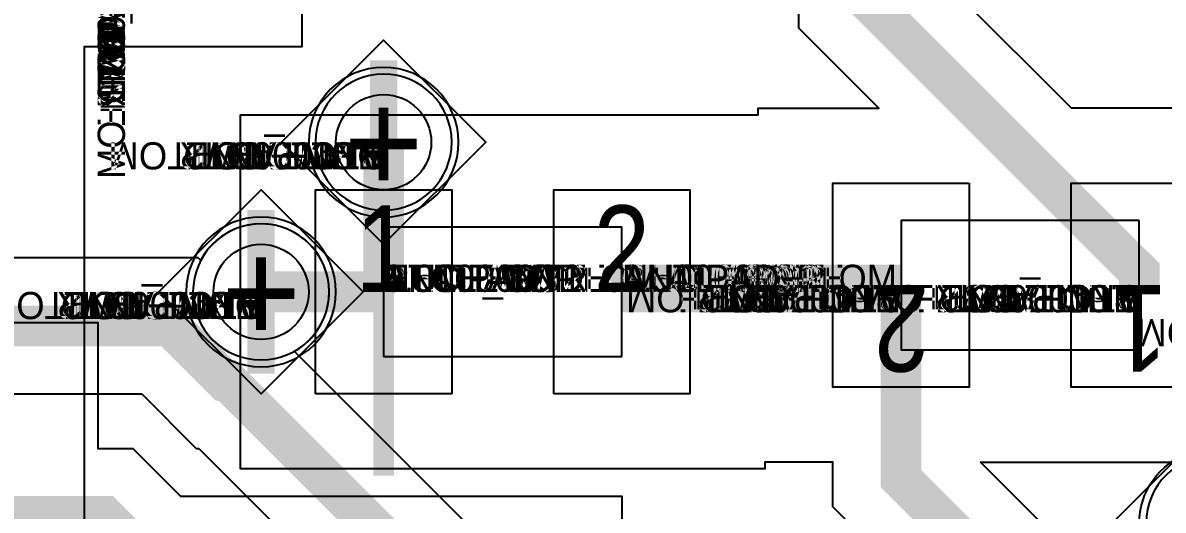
# Model space of a CAD drawing. Extents: x 0 to 323, y 0 to 320.
# Drawn here: x 139.61 to 147.99, y 178.45 to 182.03 of the extents above; entities that cross this region are included whole.
import ezdxf
from ezdxf.enums import TextEntityAlignment as Align

# ---------------------------------------------------------------- set-up
doc = ezdxf.new("R2010")
doc.units = 0
doc.header["$MEASUREMENT"] = 0
doc.layers.get('0').update_dxf_attribs({"linetype": 'CONTINUOUS'})
for name, color, linetype in [('CDN_FIGURES', 7, 'CONTINUOUS'), ('ETCH_BOTTOM', 7, 'CONTINUOUS'), ('ETCH_GND', 3, 'CONTINUOUS'), ('ETCH_INT1', 4, 'CONTINUOUS'), ('ETCH_INT2', 5, 'CONTINUOUS'), ('ETCH_PWR', 6, 'CONTINUOUS'), ('ETCH_TOP', 2, 'CONTINUOUS'), ('MANUFACTURING_NCLEGEND-1-6', 8, 'CONTINUOUS'), ('PACKAGE_GEOMETRY_ASSEMBLY_TOP', 11, 'CONTINUOUS'), ('PACKAGE_GEOMETRY_PIN_NUMBER', 9, 'CONTINUOUS')]:
    doc.layers.add(name, color=color, linetype=linetype)

# ---------------------------------------------------------------- blocks, each defined once
blk = doc.blocks.new('FIGURE_DIAMOND')
at = {"layer": 'CDN_FIGURES'}
blk.add_lwpolyline([(-0.5, 0), (0, 0.5), (0.5, 0), (0, -0.5)], close=True, dxfattribs=at)
blk = doc.blocks.new('PAD_INFO')
for tag in ['SHAPE_TYPE', 'PAD_HEIGHT', 'PAD_LAYER', 'PAD_TYPE', 'PAD_WIDTH']:
    blk.add_attdef(tag, (0, 0), '', height=0.2)
at = {"flags": 2}
blk.add_attdef('CDN_TYPE', (0, 0), '', height=0.2, dxfattribs=at)
blk = doc.blocks.new('DRILL_INFO')
at = {"flags": 2}
blk.add_attdef('CDN_TYPE', (0, 0), '', height=0.2, dxfattribs=at)
for tag in ['FSHAPE', 'FCHAR', 'DRILL_HEIGHT', 'DIAMETER', 'PLATED', 'DRILL_WIDTH']:
    blk.add_attdef(tag, (0, 0), '', height=0.2)
blk = doc.blocks.new('VIA0700X0300')
at = {"layer": 'ETCH_BOTTOM'}
blk.add_circle((0, 0), 0.35, dxfattribs=at)
at = {"layer": 'ETCH_GND'}
blk.add_circle((0, 0), 0.35, dxfattribs=at)
at = {"layer": 'ETCH_INT1'}
blk.add_circle((0, 0), 0.35, dxfattribs=at)
at = {"layer": 'ETCH_INT2'}
blk.add_circle((0, 0), 0.35, dxfattribs=at)
at = {"layer": 'ETCH_PWR'}
blk.add_circle((0, 0), 0.35, dxfattribs=at)
at = {"layer": 'ETCH_TOP'}
blk.add_circle((0, 0), 0.35, dxfattribs=at)
ref = blk.add_blockref('PAD_INFO', (0, 0))
ref.add_attrib('PAD_LAYER', 'ETCH_TOP', (0, 0), dxfattribs={"height": 0.2})
ref.add_attrib('SHAPE_TYPE', 'NULL', (0, 0), dxfattribs={"height": 0.2})
ref.add_attrib('PAD_TYPE', 'ANTIPAD', (0, 0), dxfattribs={"height": 0.2})
ref.add_attrib('PAD_WIDTH', '0.000000', (0, 0), dxfattribs={"height": 0.2})
ref.add_attrib('PAD_HEIGHT', '0.000000', (0, 0), dxfattribs={"height": 0.2})
ref = blk.add_blockref('PAD_INFO', (0, 0))
ref.add_attrib('PAD_LAYER', 'ETCH_GND', (0, 0), dxfattribs={"height": 0.2})
ref.add_attrib('SHAPE_TYPE', 'NULL', (0, 0), dxfattribs={"height": 0.2})
ref.add_attrib('PAD_TYPE', 'ANTIPAD', (0, 0), dxfattribs={"height": 0.2})
ref.add_attrib('PAD_WIDTH', '0.000000', (0, 0), dxfattribs={"height": 0.2})
ref.add_attrib('PAD_HEIGHT', '0.000000', (0, 0), dxfattribs={"height": 0.2})
ref = blk.add_blockref('PAD_INFO', (0, 0))
ref.add_attrib('PAD_LAYER', 'ETCH_INT1', (0, 0), dxfattribs={"height": 0.2})
ref.add_attrib('SHAPE_TYPE', 'NULL', (0, 0), dxfattribs={"height": 0.2})
ref.add_attrib('PAD_TYPE', 'ANTIPAD', (0, 0), dxfattribs={"height": 0.2})
ref.add_attrib('PAD_WIDTH', '0.000000', (0, 0), dxfattribs={"height": 0.2})
ref.add_attrib('PAD_HEIGHT', '0.000000', (0, 0), dxfattribs={"height": 0.2})
ref = blk.add_blockref('PAD_INFO', (0, 0))
ref.add_attrib('PAD_LAYER', 'ETCH_INT2', (0, 0), dxfattribs={"height": 0.2})
ref.add_attrib('SHAPE_TYPE', 'NULL', (0, 0), dxfattribs={"height": 0.2})
ref.add_attrib('PAD_TYPE', 'ANTIPAD', (0, 0), dxfattribs={"height": 0.2})
ref.add_attrib('PAD_WIDTH', '0.000000', (0, 0), dxfattribs={"height": 0.2})
ref.add_attrib('PAD_HEIGHT', '0.000000', (0, 0), dxfattribs={"height": 0.2})
ref = blk.add_blockref('PAD_INFO', (0, 0))
ref.add_attrib('PAD_LAYER', 'ETCH_PWR', (0, 0), dxfattribs={"height": 0.2})
ref.add_attrib('SHAPE_TYPE', 'NULL', (0, 0), dxfattribs={"height": 0.2})
ref.add_attrib('PAD_TYPE', 'ANTIPAD', (0, 0), dxfattribs={"height": 0.2})
ref.add_attrib('PAD_WIDTH', '0.000000', (0, 0), dxfattribs={"height": 0.2})
ref.add_attrib('PAD_HEIGHT', '0.000000', (0, 0), dxfattribs={"height": 0.2})
ref = blk.add_blockref('PAD_INFO', (0, 0))
ref.add_attrib('PAD_LAYER', 'ETCH_BOTTOM', (0, 0), dxfattribs={"height": 0.2})
ref.add_attrib('SHAPE_TYPE', 'NULL', (0, 0), dxfattribs={"height": 0.2})
ref.add_attrib('PAD_TYPE', 'ANTIPAD', (0, 0), dxfattribs={"height": 0.2})
ref.add_attrib('PAD_WIDTH', '0.000000', (0, 0), dxfattribs={"height": 0.2})
ref.add_attrib('PAD_HEIGHT', '0.000000', (0, 0), dxfattribs={"height": 0.2})
ref = blk.add_blockref('PAD_INFO', (0, 0))
ref.add_attrib('PAD_LAYER', 'ETCH_TOP', (0, 0), dxfattribs={"height": 0.2})
ref.add_attrib('SHAPE_TYPE', 'NULL', (0, 0), dxfattribs={"height": 0.2})
ref.add_attrib('PAD_TYPE', 'THERMAL', (0, 0), dxfattribs={"height": 0.2})
ref.add_attrib('PAD_WIDTH', '0.000000', (0, 0), dxfattribs={"height": 0.2})
ref.add_attrib('PAD_HEIGHT', '0.000000', (0, 0), dxfattribs={"height": 0.2})
ref = blk.add_blockref('PAD_INFO', (0, 0))
ref.add_attrib('PAD_LAYER', 'ETCH_GND', (0, 0), dxfattribs={"height": 0.2})
ref.add_attrib('SHAPE_TYPE', 'NULL', (0, 0), dxfattribs={"height": 0.2})
ref.add_attrib('PAD_TYPE', 'THERMAL', (0, 0), dxfattribs={"height": 0.2})
ref.add_attrib('PAD_WIDTH', '0.000000', (0, 0), dxfattribs={"height": 0.2})
ref.add_attrib('PAD_HEIGHT', '0.000000', (0, 0), dxfattribs={"height": 0.2})
ref = blk.add_blockref('PAD_INFO', (0, 0))
ref.add_attrib('PAD_LAYER', 'ETCH_INT1', (0, 0), dxfattribs={"height": 0.2})
ref.add_attrib('SHAPE_TYPE', 'NULL', (0, 0), dxfattribs={"height": 0.2})
ref.add_attrib('PAD_TYPE', 'THERMAL', (0, 0), dxfattribs={"height": 0.2})
ref.add_attrib('PAD_WIDTH', '0.000000', (0, 0), dxfattribs={"height": 0.2})
ref.add_attrib('PAD_HEIGHT', '0.000000', (0, 0), dxfattribs={"height": 0.2})
ref = blk.add_blockref('PAD_INFO', (0, 0))
ref.add_attrib('PAD_LAYER', 'ETCH_INT2', (0, 0), dxfattribs={"height": 0.2})
ref.add_attrib('SHAPE_TYPE', 'NULL', (0, 0), dxfattribs={"height": 0.2})
ref.add_attrib('PAD_TYPE', 'THERMAL', (0, 0), dxfattribs={"height": 0.2})
ref.add_attrib('PAD_WIDTH', '0.000000', (0, 0), dxfattribs={"height": 0.2})
ref.add_attrib('PAD_HEIGHT', '0.000000', (0, 0), dxfattribs={"height": 0.2})
ref = blk.add_blockref('PAD_INFO', (0, 0))
ref.add_attrib('PAD_LAYER', 'ETCH_PWR', (0, 0), dxfattribs={"height": 0.2})
ref.add_attrib('SHAPE_TYPE', 'NULL', (0, 0), dxfattribs={"height": 0.2})
ref.add_attrib('PAD_TYPE', 'THERMAL', (0, 0), dxfattribs={"height": 0.2})
ref.add_attrib('PAD_WIDTH', '0.000000', (0, 0), dxfattribs={"height": 0.2})
ref.add_attrib('PAD_HEIGHT', '0.000000', (0, 0), dxfattribs={"height": 0.2})
ref = blk.add_blockref('PAD_INFO', (0, 0))
ref.add_attrib('PAD_LAYER', 'ETCH_BOTTOM', (0, 0), dxfattribs={"height": 0.2})
ref.add_attrib('SHAPE_TYPE', 'NULL', (0, 0), dxfattribs={"height": 0.2})
ref.add_attrib('PAD_TYPE', 'THERMAL', (0, 0), dxfattribs={"height": 0.2})
ref.add_attrib('PAD_WIDTH', '0.000000', (0, 0), dxfattribs={"height": 0.2})
ref.add_attrib('PAD_HEIGHT', '0.000000', (0, 0), dxfattribs={"height": 0.2})
ref = blk.add_blockref('PAD_INFO', (0, 0))
ref.add_attrib('PAD_LAYER', 'ETCH_TOP', (0, 0), dxfattribs={"height": 0.2})
ref.add_attrib('SHAPE_TYPE', 'CIRCLE', (0, 0), dxfattribs={"height": 0.2})
ref.add_attrib('PAD_TYPE', 'REGULAR', (0, 0), dxfattribs={"height": 0.2})
ref.add_attrib('PAD_WIDTH', '0.700000', (0, 0), dxfattribs={"height": 0.2})
ref.add_attrib('PAD_HEIGHT', '0.700000', (0, 0), dxfattribs={"height": 0.2})
ref = blk.add_blockref('PAD_INFO', (0, 0))
ref.add_attrib('PAD_LAYER', 'ETCH_GND', (0, 0), dxfattribs={"height": 0.2})
ref.add_attrib('SHAPE_TYPE', 'CIRCLE', (0, 0), dxfattribs={"height": 0.2})
ref.add_attrib('PAD_TYPE', 'REGULAR', (0, 0), dxfattribs={"height": 0.2})
ref.add_attrib('PAD_WIDTH', '0.700000', (0, 0), dxfattribs={"height": 0.2})
ref.add_attrib('PAD_HEIGHT', '0.700000', (0, 0), dxfattribs={"height": 0.2})
ref = blk.add_blockref('PAD_INFO', (0, 0))
ref.add_attrib('PAD_LAYER', 'ETCH_INT1', (0, 0), dxfattribs={"height": 0.2})
ref.add_attrib('SHAPE_TYPE', 'CIRCLE', (0, 0), dxfattribs={"height": 0.2})
ref.add_attrib('PAD_TYPE', 'REGULAR', (0, 0), dxfattribs={"height": 0.2})
ref.add_attrib('PAD_WIDTH', '0.700000', (0, 0), dxfattribs={"height": 0.2})
ref.add_attrib('PAD_HEIGHT', '0.700000', (0, 0), dxfattribs={"height": 0.2})
ref = blk.add_blockref('PAD_INFO', (0, 0))
ref.add_attrib('PAD_LAYER', 'ETCH_INT2', (0, 0), dxfattribs={"height": 0.2})
ref.add_attrib('SHAPE_TYPE', 'CIRCLE', (0, 0), dxfattribs={"height": 0.2})
ref.add_attrib('PAD_TYPE', 'REGULAR', (0, 0), dxfattribs={"height": 0.2})
ref.add_attrib('PAD_WIDTH', '0.700000', (0, 0), dxfattribs={"height": 0.2})
ref.add_attrib('PAD_HEIGHT', '0.700000', (0, 0), dxfattribs={"height": 0.2})
ref = blk.add_blockref('PAD_INFO', (0, 0))
ref.add_attrib('PAD_LAYER', 'ETCH_PWR', (0, 0), dxfattribs={"height": 0.2})
ref.add_attrib('SHAPE_TYPE', 'CIRCLE', (0, 0), dxfattribs={"height": 0.2})
ref.add_attrib('PAD_TYPE', 'REGULAR', (0, 0), dxfattribs={"height": 0.2})
ref.add_attrib('PAD_WIDTH', '0.700000', (0, 0), dxfattribs={"height": 0.2})
ref.add_attrib('PAD_HEIGHT', '0.700000', (0, 0), dxfattribs={"height": 0.2})
ref = blk.add_blockref('PAD_INFO', (0, 0))
ref.add_attrib('PAD_LAYER', 'ETCH_BOTTOM', (0, 0), dxfattribs={"height": 0.2})
ref.add_attrib('SHAPE_TYPE', 'CIRCLE', (0, 0), dxfattribs={"height": 0.2})
ref.add_attrib('PAD_TYPE', 'REGULAR', (0, 0), dxfattribs={"height": 0.2})
ref.add_attrib('PAD_WIDTH', '0.700000', (0, 0), dxfattribs={"height": 0.2})
ref.add_attrib('PAD_HEIGHT', '0.700000', (0, 0), dxfattribs={"height": 0.2})
ref = blk.add_blockref('DRILL_INFO', (0, 0))
ref.add_attrib('DIAMETER', '0.300000', (0, 0), dxfattribs={"height": 0.2})
ref.add_attrib('PLATED', 'PLATED', (0, 0), dxfattribs={"height": 0.2})
ref.add_attrib('FSHAPE', 'DIAMOND', (0, 0), dxfattribs={"height": 0.2})
ref.add_attrib('FCHAR', '+', (0, 0), dxfattribs={"height": 0.2})
ref.add_attrib('DRILL_WIDTH', '1.500000', (0, 0), dxfattribs={"height": 0.2})
ref.add_attrib('DRILL_HEIGHT', '1.500000', (0, 0), dxfattribs={"height": 0.2})
for tag in ['CDN_TYPE', 'PIN']:
    blk.add_attdef(tag, (0, 0), '', height=0.2)
at = {"flags": 2}
for tag in ['PSTKNAME', 'BBV']:
    blk.add_attdef(tag, (0, 0), '', height=0.2, dxfattribs=at)
blk = doc.blocks.new('RC1000X1500TS')
at = {"layer": 'ETCH_TOP'}
blk.add_lwpolyline([(-0.5, -0.75), (-0.5, 0.75), (0.5, 0.75), (0.5, -0.75)], close=True, dxfattribs=at)
ref = blk.add_blockref('PAD_INFO', (0, 0))
ref.add_attrib('PAD_LAYER', 'ETCH_TOP', (0, 0), dxfattribs={"height": 0.2})
ref.add_attrib('SHAPE_TYPE', 'NULL', (0, 0), dxfattribs={"height": 0.2})
ref.add_attrib('PAD_TYPE', 'ANTIPAD', (0, 0), dxfattribs={"height": 0.2})
ref.add_attrib('PAD_WIDTH', '0.000000', (0, 0), dxfattribs={"height": 0.2})
ref.add_attrib('PAD_HEIGHT', '0.000000', (0, 0), dxfattribs={"height": 0.2})
ref = blk.add_blockref('PAD_INFO', (0, 0))
ref.add_attrib('PAD_LAYER', 'ETCH_GND', (0, 0), dxfattribs={"height": 0.2})
ref.add_attrib('SHAPE_TYPE', 'NULL', (0, 0), dxfattribs={"height": 0.2})
ref.add_attrib('PAD_TYPE', 'ANTIPAD', (0, 0), dxfattribs={"height": 0.2})
ref.add_attrib('PAD_WIDTH', '0.000000', (0, 0), dxfattribs={"height": 0.2})
ref.add_attrib('PAD_HEIGHT', '0.000000', (0, 0), dxfattribs={"height": 0.2})
ref = blk.add_blockref('PAD_INFO', (0, 0))
ref.add_attrib('PAD_LAYER', 'ETCH_INT1', (0, 0), dxfattribs={"height": 0.2})
ref.add_attrib('SHAPE_TYPE', 'NULL', (0, 0), dxfattribs={"height": 0.2})
ref.add_attrib('PAD_TYPE', 'ANTIPAD', (0, 0), dxfattribs={"height": 0.2})
ref.add_attrib('PAD_WIDTH', '0.000000', (0, 0), dxfattribs={"height": 0.2})
ref.add_attrib('PAD_HEIGHT', '0.000000', (0, 0), dxfattribs={"height": 0.2})
ref = blk.add_blockref('PAD_INFO', (0, 0))
ref.add_attrib('PAD_LAYER', 'ETCH_INT2', (0, 0), dxfattribs={"height": 0.2})
ref.add_attrib('SHAPE_TYPE', 'NULL', (0, 0), dxfattribs={"height": 0.2})
ref.add_attrib('PAD_TYPE', 'ANTIPAD', (0, 0), dxfattribs={"height": 0.2})
ref.add_attrib('PAD_WIDTH', '0.000000', (0, 0), dxfattribs={"height": 0.2})
ref.add_attrib('PAD_HEIGHT', '0.000000', (0, 0), dxfattribs={"height": 0.2})
ref = blk.add_blockref('PAD_INFO', (0, 0))
ref.add_attrib('PAD_LAYER', 'ETCH_PWR', (0, 0), dxfattribs={"height": 0.2})
ref.add_attrib('SHAPE_TYPE', 'NULL', (0, 0), dxfattribs={"height": 0.2})
ref.add_attrib('PAD_TYPE', 'ANTIPAD', (0, 0), dxfattribs={"height": 0.2})
ref.add_attrib('PAD_WIDTH', '0.000000', (0, 0), dxfattribs={"height": 0.2})
ref.add_attrib('PAD_HEIGHT', '0.000000', (0, 0), dxfattribs={"height": 0.2})
ref = blk.add_blockref('PAD_INFO', (0, 0))
ref.add_attrib('PAD_LAYER', 'ETCH_BOTTOM', (0, 0), dxfattribs={"height": 0.2})
ref.add_attrib('SHAPE_TYPE', 'NULL', (0, 0), dxfattribs={"height": 0.2})
ref.add_attrib('PAD_TYPE', 'ANTIPAD', (0, 0), dxfattribs={"height": 0.2})
ref.add_attrib('PAD_WIDTH', '0.000000', (0, 0), dxfattribs={"height": 0.2})
ref.add_attrib('PAD_HEIGHT', '0.000000', (0, 0), dxfattribs={"height": 0.2})
ref = blk.add_blockref('PAD_INFO', (0, 0))
ref.add_attrib('PAD_LAYER', 'ETCH_TOP', (0, 0), dxfattribs={"height": 0.2})
ref.add_attrib('SHAPE_TYPE', 'NULL', (0, 0), dxfattribs={"height": 0.2})
ref.add_attrib('PAD_TYPE', 'THERMAL', (0, 0), dxfattribs={"height": 0.2})
ref.add_attrib('PAD_WIDTH', '0.000000', (0, 0), dxfattribs={"height": 0.2})
ref.add_attrib('PAD_HEIGHT', '0.000000', (0, 0), dxfattribs={"height": 0.2})
ref = blk.add_blockref('PAD_INFO', (0, 0))
ref.add_attrib('PAD_LAYER', 'ETCH_GND', (0, 0), dxfattribs={"height": 0.2})
ref.add_attrib('SHAPE_TYPE', 'NULL', (0, 0), dxfattribs={"height": 0.2})
ref.add_attrib('PAD_TYPE', 'THERMAL', (0, 0), dxfattribs={"height": 0.2})
ref.add_attrib('PAD_WIDTH', '0.000000', (0, 0), dxfattribs={"height": 0.2})
ref.add_attrib('PAD_HEIGHT', '0.000000', (0, 0), dxfattribs={"height": 0.2})
ref = blk.add_blockref('PAD_INFO', (0, 0))
ref.add_attrib('PAD_LAYER', 'ETCH_INT1', (0, 0), dxfattribs={"height": 0.2})
ref.add_attrib('SHAPE_TYPE', 'NULL', (0, 0), dxfattribs={"height": 0.2})
ref.add_attrib('PAD_TYPE', 'THERMAL', (0, 0), dxfattribs={"height": 0.2})
ref.add_attrib('PAD_WIDTH', '0.000000', (0, 0), dxfattribs={"height": 0.2})
ref.add_attrib('PAD_HEIGHT', '0.000000', (0, 0), dxfattribs={"height": 0.2})
ref = blk.add_blockref('PAD_INFO', (0, 0))
ref.add_attrib('PAD_LAYER', 'ETCH_INT2', (0, 0), dxfattribs={"height": 0.2})
ref.add_attrib('SHAPE_TYPE', 'NULL', (0, 0), dxfattribs={"height": 0.2})
ref.add_attrib('PAD_TYPE', 'THERMAL', (0, 0), dxfattribs={"height": 0.2})
ref.add_attrib('PAD_WIDTH', '0.000000', (0, 0), dxfattribs={"height": 0.2})
ref.add_attrib('PAD_HEIGHT', '0.000000', (0, 0), dxfattribs={"height": 0.2})
ref = blk.add_blockref('PAD_INFO', (0, 0))
ref.add_attrib('PAD_LAYER', 'ETCH_PWR', (0, 0), dxfattribs={"height": 0.2})
ref.add_attrib('SHAPE_TYPE', 'NULL', (0, 0), dxfattribs={"height": 0.2})
ref.add_attrib('PAD_TYPE', 'THERMAL', (0, 0), dxfattribs={"height": 0.2})
ref.add_attrib('PAD_WIDTH', '0.000000', (0, 0), dxfattribs={"height": 0.2})
ref.add_attrib('PAD_HEIGHT', '0.000000', (0, 0), dxfattribs={"height": 0.2})
ref = blk.add_blockref('PAD_INFO', (0, 0))
ref.add_attrib('PAD_LAYER', 'ETCH_BOTTOM', (0, 0), dxfattribs={"height": 0.2})
ref.add_attrib('SHAPE_TYPE', 'NULL', (0, 0), dxfattribs={"height": 0.2})
ref.add_attrib('PAD_TYPE', 'THERMAL', (0, 0), dxfattribs={"height": 0.2})
ref.add_attrib('PAD_WIDTH', '0.000000', (0, 0), dxfattribs={"height": 0.2})
ref.add_attrib('PAD_HEIGHT', '0.000000', (0, 0), dxfattribs={"height": 0.2})
ref = blk.add_blockref('PAD_INFO', (0, 0))
ref.add_attrib('PAD_LAYER', 'ETCH_GND', (0, 0), dxfattribs={"height": 0.2})
ref.add_attrib('SHAPE_TYPE', 'NULL', (0, 0), dxfattribs={"height": 0.2})
ref.add_attrib('PAD_TYPE', 'REGULAR', (0, 0), dxfattribs={"height": 0.2})
ref.add_attrib('PAD_WIDTH', '0.000000', (0, 0), dxfattribs={"height": 0.2})
ref.add_attrib('PAD_HEIGHT', '0.000000', (0, 0), dxfattribs={"height": 0.2})
ref = blk.add_blockref('PAD_INFO', (0, 0))
ref.add_attrib('PAD_LAYER', 'ETCH_INT1', (0, 0), dxfattribs={"height": 0.2})
ref.add_attrib('SHAPE_TYPE', 'NULL', (0, 0), dxfattribs={"height": 0.2})
ref.add_attrib('PAD_TYPE', 'REGULAR', (0, 0), dxfattribs={"height": 0.2})
ref.add_attrib('PAD_WIDTH', '0.000000', (0, 0), dxfattribs={"height": 0.2})
ref.add_attrib('PAD_HEIGHT', '0.000000', (0, 0), dxfattribs={"height": 0.2})
ref = blk.add_blockref('PAD_INFO', (0, 0))
ref.add_attrib('PAD_LAYER', 'ETCH_INT2', (0, 0), dxfattribs={"height": 0.2})
ref.add_attrib('SHAPE_TYPE', 'NULL', (0, 0), dxfattribs={"height": 0.2})
ref.add_attrib('PAD_TYPE', 'REGULAR', (0, 0), dxfattribs={"height": 0.2})
ref.add_attrib('PAD_WIDTH', '0.000000', (0, 0), dxfattribs={"height": 0.2})
ref.add_attrib('PAD_HEIGHT', '0.000000', (0, 0), dxfattribs={"height": 0.2})
ref = blk.add_blockref('PAD_INFO', (0, 0))
ref.add_attrib('PAD_LAYER', 'ETCH_PWR', (0, 0), dxfattribs={"height": 0.2})
ref.add_attrib('SHAPE_TYPE', 'NULL', (0, 0), dxfattribs={"height": 0.2})
ref.add_attrib('PAD_TYPE', 'REGULAR', (0, 0), dxfattribs={"height": 0.2})
ref.add_attrib('PAD_WIDTH', '0.000000', (0, 0), dxfattribs={"height": 0.2})
ref.add_attrib('PAD_HEIGHT', '0.000000', (0, 0), dxfattribs={"height": 0.2})
ref = blk.add_blockref('PAD_INFO', (0, 0))
ref.add_attrib('PAD_LAYER', 'ETCH_BOTTOM', (0, 0), dxfattribs={"height": 0.2})
ref.add_attrib('SHAPE_TYPE', 'NULL', (0, 0), dxfattribs={"height": 0.2})
ref.add_attrib('PAD_TYPE', 'REGULAR', (0, 0), dxfattribs={"height": 0.2})
ref.add_attrib('PAD_WIDTH', '0.000000', (0, 0), dxfattribs={"height": 0.2})
ref.add_attrib('PAD_HEIGHT', '0.000000', (0, 0), dxfattribs={"height": 0.2})
ref = blk.add_blockref('DRILL_INFO', (0, 0))
ref.add_attrib('DIAMETER', '0.000000', (0, 0), dxfattribs={"height": 0.2})
ref.add_attrib('PLATED', 'PLATED', (0, 0), dxfattribs={"height": 0.2})
ref.add_attrib('FSHAPE', 'NULL', (0, 0), dxfattribs={"height": 0.2})
ref.add_attrib('DRILL_WIDTH', '0.000000', (0, 0), dxfattribs={"height": 0.2})
ref.add_attrib('DRILL_HEIGHT', '0.000000', (0, 0), dxfattribs={"height": 0.2})
ref = blk.add_blockref('PAD_INFO', (0, 0))
ref.add_attrib('PAD_LAYER', 'ETCH_TOP', (0, 0), dxfattribs={"height": 0.2})
ref.add_attrib('SHAPE_TYPE', 'RECTANGLE', (0, 0), dxfattribs={"height": 0.2})
ref.add_attrib('PAD_TYPE', 'REGULAR', (0, 0), dxfattribs={"height": 0.2})
ref.add_attrib('PAD_WIDTH', '1.000000', (0, 0), dxfattribs={"height": 0.2})
ref.add_attrib('PAD_HEIGHT', '1.500000', (0, 0), dxfattribs={"height": 0.2})
for tag in ['CDN_TYPE', 'PIN']:
    blk.add_attdef(tag, (0, 0), '', height=0.2)
at = {"flags": 2}
for tag in ['PSTKNAME', 'BBV']:
    blk.add_attdef(tag, (0, 0), '', height=0.2, dxfattribs=at)
blk = doc.blocks.new('F56')
at = {"layer": 'PACKAGE_GEOMETRY_ASSEMBLY_TOP'}
blk.add_lwpolyline([(0, -0.475), (1.75, -0.475), (1.75, 0.475), (0, 0.475)], close=True, dxfattribs=at)
at = {"layer": 'ETCH_TOP'}
ref = blk.add_blockref('RC1000X1500TS', (0, 0), dxfattribs=at)
ref.add_attrib('CDN_TYPE', 'PIN', (0, 0), dxfattribs={"height": 0.2})
ref.add_attrib('PIN', '1', (0, 0), dxfattribs={"height": 0.2})
ref = blk.add_blockref('RC1000X1500TS', (1.75, 0), dxfattribs=at)
ref.add_attrib('CDN_TYPE', 'PIN', (0, 0), dxfattribs={"height": 0.2})
ref.add_attrib('PIN', '2', (0, 0), dxfattribs={"height": 0.2})
at = {"flags": 2}
for tag in ['SYMBOL_TYPE', 'CDN_TYPE', 'REFDES']:
    blk.add_attdef(tag, (0, 0), '', height=0.2, dxfattribs=at)

msp = doc.modelspace()

# ---------------------------------------------------------------- linework, layer by layer
at = {"layer": 'ETCH_BOTTOM'}
for points, format in [([(141.6627, 182.1054), (141.6627, 181.8554), (140.0627, 181.8554), (140.0627, 178.0554), (137.9238, 178.0554, -0.185517)], "xyb"), ([(142.2626, 181.1555, 0.2, 0.2, 0), (142.2626, 181.7563, 0.2, 0.2, 0)], "xyseb"), ([(142.2626, 180.5547, 0.2, 0.2, 0), (142.2626, 181.1555, 0.2, 0.2, 0)], "xyseb"), ([(141.3626, 180.0555, 0.2, 0.2, 0), (141.3626, 180.6563, 0.2, 0.2, 0)], "xyseb"), ([(141.3626, 179.4547, 0.2, 0.2, 0), (141.3626, 180.0555, 0.2, 0.2, 0)], "xyseb"), ([(148.5125, 177.8262, -1.322533), (148.5125, 178.8848)], "xyb")]:
    msp.add_lwpolyline(points, format=format, dxfattribs=at)
for points in [[(142.8127, 181.1555, 1), (141.7125, 181.1555, 1)], [(141.9127, 180.0555, 1), (140.8125, 180.0555, 1)]]:
    msp.add_lwpolyline(points, format="xyb", close=True, dxfattribs=at)
at = {"layer": 'ETCH_INT1'}
for points, format in [([(122.2055, 182.3554), (129.159, 175.4019, 1), (129.8662, 176.1091), (128.1948, 177.7805), (129.7197, 179.3054), (140.4862, 179.3054), (140.8862, 178.9054), (140.9055, 178.9054), (144.5055, 175.3054), (147.0625, 175.3054), (147.0625, 173.4984), (147.6125, 172.9484), (147.6125, 170.8469, 2.030769), (147.6125, 170.0541), (147.6125, 169.0984), (158.3254, 158.3855), (150.0026, 158.3855), (150.0026, 155.5055), (2.2626, 155.5055)], "xyb"), ([(159.7398, 158.3855), (148.6127, 169.5126), (148.6127, 172.0482, 2.378934), (148.6127, 172.7628), (148.6127, 173.3626), (148.0627, 173.9126), (148.0627, 175.3054), (151.3126, 175.3054, 1), (151.3126, 176.3056), (146.8199, 176.3056, 2.378934), (146.1053, 176.3056), (144.9197, 176.3056), (141.6065, 179.6189, 1.34236), (140.9192, 180.2868), (140.9004, 180.3056), (134.721, 180.3056, 1.52703), (133.8042, 180.3056), (129.3055, 180.3056), (127.9126, 178.9128, 0.862848), (126.9319, 179.0434)], "xyb"), ([(147.5626, 175.8055, 0.3, 0.3, 0), (144.7126, 175.8055, 0.3, 0.3, 0), (141.1126, 179.4055, 0.3, 0.3, 0), (141.0933, 179.4055, 0.3, 0.3, 0), (140.6933, 179.8055, 0.3, 0.3, 0), (129.5126, 179.8055, 0.3, 0.3, 0), (127.4877, 177.7806, 0.3, 0.3, 0), (127.4877, 177.7804, 0.3, 0.3, 0)], "xyseb")]:
    msp.add_lwpolyline(points, format=format, dxfattribs=at)
for points in [[(142.7627, 181.1555, 1), (141.7625, 181.1555, 1)], [(148.8627, 178.3555, 1), (147.8625, 178.3555, 1)]]:
    msp.add_lwpolyline(points, format="xyb", close=True, dxfattribs=at)
at = {"layer": 'ETCH_INT2'}
for points in [[(142.7627, 181.1555, 1), (141.7625, 181.1555, 1)], [(141.8627, 180.0555, 1), (140.8625, 180.0555, 1)], [(148.8627, 178.3555, 1), (147.8625, 178.3555, 1)]]:
    msp.add_lwpolyline(points, format="xyb", close=True, dxfattribs=at)
at = {"layer": 'ETCH_PWR'}
for points in [[(142.7627, 181.1555, 1), (141.7625, 181.1555, 1)], [(141.8627, 180.0555, 1), (140.8625, 180.0555, 1)], [(148.8627, 178.3555, 1), (147.8625, 178.3555, 1)]]:
    msp.add_lwpolyline(points, format="xyb", close=True, dxfattribs=at)
at = {"layer": 'ETCH_TOP'}
for points, format in [([(156.1125, 212.1054), (156.1125, 181.3126), (151.9497, 177.1498, 0.353197), (151.4742, 177.5603), (151.4742, 177.9281), (149.104, 177.9281), (149.104, 175.0056), (148.5697, 175.0056), (148.4262, 175.1491), (148.4262, 177.0262), (146.647, 178.8054), (148.8627, 178.8054), (148.8627, 181.4056), (147.3147, 181.4056), (146.4799, 182.2404)], "xyb"), ([(147.6126, 184.4405, 0.3, 0.3, 0), (146.3976, 184.4405, 0.3, 0.3, 0), (145.8126, 183.8555, 0.3, 0.3, 0), (145.8126, 182.2005, 0.3, 0.3, 0), (147.8126, 180.2005, 0.3, 0.3, 0), (147.8126, 180.1055, 0.3, 0.3, 0)], "xyseb"), ([(142.2626, 180.0555, 0.3, 0.3, 0), (142.2626, 181.1555, 0.3, 0.3, 0)], "xyseb"), ([(146.0626, 180.1055, 0.3, 0.3, 0), (144.0626, 180.1055, 0.3, 0.3, 0), (144.0126, 180.0555, 0.3, 0.3, 0)], "xyseb"), ([(150.2891, 174.5205, 0.3, 0.3, 0), (150.2741, 174.5055, 0.3, 0.3, 0), (148.3626, 174.5055, 0.3, 0.3, 0), (147.9261, 174.942, 0.3, 0.3, 0), (147.9261, 176.8191, 0.3, 0.3, 0), (146.0626, 178.6826, 0.3, 0.3, 0), (146.0626, 180.1055, 0.3, 0.3, 0)], "xyseb"), ([(142.2626, 180.0555, 0.3, 0.3, 0), (141.3626, 180.0555, 0.3, 0.3, 0)], "xyseb"), ([(146.0126, 180.0555, 0.3, 0.3, 0), (144.0126, 180.0555, 0.3, 0.3, 0)], "xyseb"), ([(142.2626, 178.7047, 0.15, 0.15, 0), (142.2626, 180.0555, 0.15, 0.15, 0)], "xyseb"), ([(138.7626, 178.4055, 0.3, 0.3, 0), (140.2126, 178.4055, 0.3, 0.3, 0), (141.2126, 177.4055, 0.3, 0.3, 0), (141.2126, 177.2555, 0.3, 0.3, 0)], "xyseb")]:
    msp.add_lwpolyline(points, format=format, dxfattribs=at)
msp.add_lwpolyline([(137.3625, 179.8306), (140.1627, 179.8306), (140.1627, 178.9056), (140.4197, 178.9056), (140.7697, 178.5556), (144.0127, 178.5556), (144.0127, 176.3556), (144.151, 176.3556), (144.151, 177.9281), (146.1099, 177.9281), (145.5625, 178.4755), (145.5625, 178.8054), (145.0627, 178.8054), (145.0627, 178.7554), (141.2125, 178.7554), (141.2125, 181.3556), (145.0125, 181.3556), (145.0125, 181.4056), (145.9003, 181.4056), (145.3125, 181.9934), (145.3125, 184.0626)], dxfattribs=at)

# ---------------------------------------------------------------- block references
at = {"xscale": -1, "rotation": 90}
msp.add_blockref('F56', (140.3626, 184.6555), dxfattribs=at)
at = {"rotation": 180}
msp.add_blockref('F56', (147.8126, 180.1055), dxfattribs=at)
msp.add_blockref('F56', (142.2626, 180.0555))
at = {"layer": 'ETCH_TOP', "rotation": 180}
for p in [(142.2626, 181.1555), (141.3626, 180.0555), (149.8126, 179.8555)]:
    msp.add_blockref('VIA0700X0300', p, dxfattribs=at)
at = {"layer": 'MANUFACTURING_NCLEGEND-1-6', "xscale": 1.5, "yscale": 1.5}
for p in [(148.6126, 182.4055), (142.2626, 181.1555), (141.3626, 180.0555), (148.3626, 178.3555)]:
    msp.add_blockref('FIGURE_DIAMOND', p, dxfattribs=at)

# ---------------------------------------------------------------- texts
at = {"layer": 'MANUFACTURING_NCLEGEND-1-6'}
for p in [(142.2626, 181.1555), (141.3626, 180.0555)]:
    msp.add_text('+', height=0.75, dxfattribs=at).set_placement(p, align=Align.MIDDLE_CENTER)
at = {"layer": 'PACKAGE_GEOMETRY_PIN_NUMBER', "width": 0.88}
for s, p in [('1', (142.2626, 180.0555)), ('2', (144.0126, 180.0555))]:
    msp.add_text(s, height=0.635, dxfattribs=at).set_placement(p, align=Align.CENTER)
for s, p in [('2', (146.0626, 180.1055)), ('1', (147.8126, 180.1055))]:
    msp.add_text(s, height=0.635, rotation=180, dxfattribs=at).set_placement(p, align=Align.CENTER)

doc.saveas('drawing.dxf')
